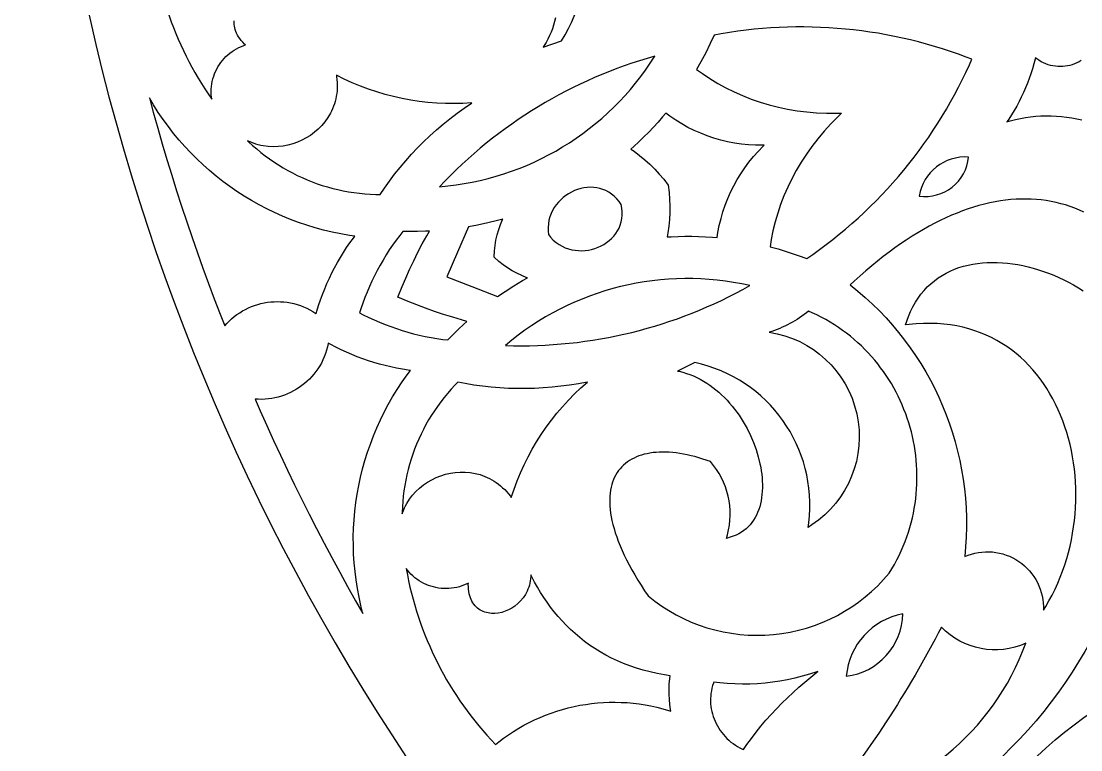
# Model space of a CAD drawing. Extents: x -550 to 550, y -550 to 550.
# Drawn here: x -286.9 to -150.1, y -157.1 to -63.1 of the extents above; entities that cross this region are included whole.
import ezdxf

# ---------------------------------------------------------------- set-up
doc = ezdxf.new("R2010")
doc.units = 0
doc.layers.add('LAYER_1', color=18, linetype='CONTINUOUS')
doc.layers.add('LAYER_10', color=4, linetype='CONTINUOUS')

msp = doc.modelspace()

# ---------------------------------------------------------------- linework, layer by layer
at = {"layer": 'LAYER_1'}
for points in [[(0, 550, 0.414214), (-550, 0, 0.414214), (0, -550, 0.414214), (550, 0, 0.414214)], [(-205.07, -67.6, 0.137208), (-232.85, -84.44, 0.237073)], [(-246.17, -70.03), (-246.14, -70.24), (-246.1, -70.61), (-246.07, -70.98), (-246.06, -71.35), (-246.07, -71.71), (-246.09, -72.07), (-246.13, -72.41), (-246.19, -72.76), (-246.26, -73.09), (-246.34, -73.42), (-246.44, -73.74), (-246.55, -74.06), (-246.67, -74.37), (-246.8, -74.67), (-246.95, -74.96), (-247.28, -75.52), (-247.65, -76.05), (-248.07, -76.55), (-248.52, -77), (-249, -77.42), (-249.52, -77.81), (-250.06, -78.15), (-250.62, -78.45), (-251.21, -78.7), (-251.81, -78.92), (-252.43, -79.08), (-253.06, -79.2), (-253.7, -79.27), (-254.34, -79.29), (-254.98, -79.25), (-255.62, -79.17), (-255.95, -79.1), (-256.26, -79.02), (-256.58, -78.93), (-256.89, -78.82), (-257.2, -78.7), (-257.51, -78.57), (-257.63, -78.51), (-257.5, -78.63), (-256.99, -79.11), (-256.46, -79.57), (-255.92, -80.01), (-255.37, -80.44), (-254.81, -80.86), (-254.23, -81.25), (-253.65, -81.63), (-253.06, -81.99), (-252.45, -82.34), (-251.84, -82.67), (-251.22, -82.98), (-250.59, -83.27), (-249.95, -83.55), (-249.3, -83.81), (-248.65, -84.05), (-247.99, -84.27), (-247.32, -84.47), (-246.65, -84.66), (-245.97, -84.82), (-245.29, -84.97), (-244.6, -85.1), (-243.91, -85.2), (-243.21, -85.29), (-242.5, -85.36), (-241.8, -85.41), (-241.09, -85.44), (-240.52, -85.44), (-239.98, -84.63), (-239.33, -83.72), (-238.66, -82.82), (-237.96, -81.94), (-237.23, -81.09), (-236.48, -80.25), (-235.71, -79.43), (-234.91, -78.64), (-234.09, -77.86), (-233.25, -77.11), (-232.39, -76.37), (-231.51, -75.66), (-230.6, -74.96), (-229.68, -74.29), (-228.74, -73.64), (-228.7, -73.61, -0.141193)], [(-164.56, -80.62, 0.38844), (-170.93, -85.64, 0.429262)], [(-224.36, -104.94, 0.137208), (-192.8, -97.21, 0.237073)], [(-171.27, -120.37), (-171.32, -119.75), (-171.38, -119.14), (-171.46, -118.52), (-171.56, -117.91), (-171.67, -117.31), (-171.8, -116.7), (-171.95, -116.1), (-172.11, -115.51), (-172.28, -114.92), (-172.47, -114.33), (-172.68, -113.75), (-172.9, -113.18), (-173.13, -112.61), (-173.38, -112.04), (-173.65, -111.49), (-173.93, -110.94), (-174.22, -110.4), (-174.53, -109.86), (-174.85, -109.33), (-175.19, -108.81), (-175.54, -108.3), (-175.91, -107.8), (-176.29, -107.31), (-176.68, -106.83), (-177.09, -106.36), (-177.51, -105.9), (-177.94, -105.44), (-178.39, -105), (-178.85, -104.58), (-179.32, -104.16), (-179.81, -103.75), (-180.31, -103.36), (-180.82, -102.98), (-181.34, -102.61), (-181.88, -102.26), (-182.43, -101.92), (-183, -101.59), (-183.57, -101.28), (-184.16, -100.98), (-184.76, -100.7), (-185.22, -100.5, -0.098951), (-190.31, -103.22, -0.687121), (-184.78, -128.09), (-185.28, -128.41), (-185.2, -127.83, 0.389309), (-199.91, -107.14), (-202.15, -108.23), (-201.93, -108.27), (-201.46, -108.39), (-200.99, -108.53), (-200.53, -108.68), (-200.08, -108.86), (-199.64, -109.06), (-199.2, -109.28), (-198.78, -109.52), (-198.36, -109.78), (-197.96, -110.05), (-197.56, -110.34), (-197.18, -110.64), (-196.8, -110.96), (-196.44, -111.29), (-196.08, -111.64), (-195.74, -112), (-195.41, -112.36), (-195.09, -112.75), (-194.78, -113.14), (-194.48, -113.54), (-194.19, -113.95), (-193.91, -114.36), (-193.65, -114.79), (-193.16, -115.66), (-192.72, -116.55), (-192.33, -117.45), (-192, -118.37), (-191.71, -119.29), (-191.49, -120.2), (-191.4, -120.66), (-191.32, -121.11), (-191.26, -121.56), (-191.22, -122.01), (-191.19, -122.45), (-191.17, -122.89), (-191.17, -123.32), (-191.19, -123.75), (-191.23, -124.17), (-191.28, -124.58), (-191.34, -124.98), (-191.43, -125.37), (-191.53, -125.75), (-191.65, -126.12), (-191.79, -126.48), (-191.94, -126.83), (-192.12, -127.16), (-192.31, -127.48), (-192.53, -127.78), (-192.76, -128.07), (-193.01, -128.35), (-193.29, -128.6), (-193.58, -128.83), (-193.89, -129.05), (-194.22, -129.24), (-194.57, -129.42), (-194.95, -129.57), (-195.33, -129.69), (-195.8, -129.85), (-195.68, -129.37, 0.248752), (-197.88, -119.93), (-198.87, -119.59), (-199.89, -119.28), (-200.39, -119.16), (-200.88, -119.05), (-201.36, -118.95), (-201.84, -118.87), (-202.3, -118.8), (-202.76, -118.75), (-203.21, -118.72), (-203.65, -118.7), (-204.08, -118.69), (-204.5, -118.71), (-204.9, -118.73), (-205.3, -118.77), (-205.69, -118.83), (-206.06, -118.9), (-206.42, -118.98), (-206.77, -119.08), (-207.11, -119.19), (-207.43, -119.32), (-207.75, -119.46), (-208.04, -119.62), (-208.33, -119.79), (-208.6, -119.97), (-208.86, -120.17), (-209.1, -120.38), (-209.33, -120.6), (-209.54, -120.84), (-209.74, -121.09), (-209.93, -121.35), (-210.1, -121.63), (-210.25, -121.93), (-210.39, -122.23), (-210.51, -122.56), (-210.62, -122.89), (-210.71, -123.24), (-210.78, -123.61), (-210.84, -123.99), (-210.87, -124.38), (-210.89, -124.79), (-210.89, -125.21), (-210.87, -125.65), (-210.83, -126.1), (-210.78, -126.56), (-210.7, -127.04), (-210.6, -127.54), (-210.48, -128.04), (-210.33, -128.57), (-210.17, -129.1), (-209.98, -129.65), (-209.78, -130.21), (-209.55, -130.79), (-209.29, -131.38), (-209.01, -131.99), (-208.71, -132.6), (-208.38, -133.23), (-208.03, -133.88), (-207.66, -134.54), (-207.26, -135.21), (-206.83, -135.89), (-206.38, -136.59), (-205.92, -137.27, 0.414412), (-174.82, -134.33), (-174.48, -133.78), (-174.14, -133.2), (-173.83, -132.62), (-173.54, -132.03), (-173.26, -131.44), (-173, -130.84), (-172.76, -130.24), (-172.54, -129.64), (-172.33, -129.03), (-172.14, -128.42), (-171.97, -127.81), (-171.82, -127.19), (-171.69, -126.58), (-171.57, -125.96), (-171.47, -125.34), (-171.38, -124.72), (-171.32, -124.09), (-171.27, -123.47), (-171.24, -122.85), (-171.22, -122.23), (-171.22, -121.61), (-171.24, -120.99)], [(-225.81, -122.44), (-225.53, -122.63), (-225.25, -122.84), (-224.97, -123.06), (-224.71, -123.29), (-224.45, -123.54), (-224.19, -123.81), (-223.95, -124.09), (-223.71, -124.38), (-223.59, -124.55, -0.141174), (-213.76, -109.66), (-213.81, -109.68), (-214.94, -109.88), (-216.07, -110.06), (-217.2, -110.2), (-218.33, -110.32), (-219.46, -110.41), (-220.58, -110.47), (-221.71, -110.5), (-222.84, -110.5), (-223.96, -110.47), (-225.08, -110.41), (-226.2, -110.32), (-227.32, -110.19), (-228.43, -110.04), (-229.54, -109.85), (-230.49, -109.66), (-230.89, -110.06), (-231.37, -110.58), (-231.84, -111.12), (-232.28, -111.66), (-232.71, -112.22), (-233.13, -112.79), (-233.53, -113.36), (-233.91, -113.95), (-234.27, -114.55), (-234.61, -115.15), (-234.94, -115.77), (-235.25, -116.39), (-235.55, -117.02), (-235.82, -117.66), (-236.08, -118.31), (-236.31, -118.96), (-236.53, -119.62), (-236.73, -120.29), (-236.92, -120.96), (-237.08, -121.63), (-237.22, -122.32), (-237.35, -123), (-237.46, -123.69), (-237.54, -124.38), (-237.61, -125.08), (-237.66, -125.78), (-237.68, -126.48), (-237.69, -126.66), (-237.64, -126.53), (-237.52, -126.22), (-237.39, -125.91), (-237.24, -125.62), (-237.08, -125.32), (-236.73, -124.78), (-236.34, -124.26), (-235.91, -123.78), (-235.44, -123.34), (-234.94, -122.94), (-234.41, -122.58), (-233.86, -122.26), (-233.28, -121.98), (-232.69, -121.75), (-232.08, -121.56), (-231.45, -121.42), (-230.82, -121.32), (-230.18, -121.28), (-229.54, -121.28), (-228.9, -121.34), (-228.26, -121.45), (-227.63, -121.61), (-227.32, -121.72), (-227.01, -121.83), (-226.7, -121.97), (-226.4, -122.11), (-226.11, -122.27)], [(-205.67, -147.08), (-206.57, -146.85), (-207.44, -146.59), (-208.28, -146.3), (-209.1, -145.99), (-209.89, -145.65), (-210.66, -145.28), (-211.4, -144.9), (-212.12, -144.49), (-212.82, -144.05), (-213.49, -143.6), (-214.14, -143.13), (-214.76, -142.63), (-215.37, -142.12), (-215.95, -141.59), (-216.5, -141.04), (-217.04, -140.48), (-217.56, -139.9), (-218.05, -139.31), (-218.52, -138.7), (-218.98, -138.08), (-219.41, -137.45), (-219.82, -136.8), (-220.22, -136.15), (-220.59, -135.48), (-220.95, -134.81), (-221.09, -134.53), (-221.09, -134.75), (-221.11, -135.04), (-221.15, -135.33), (-221.2, -135.6), (-221.26, -135.87), (-221.34, -136.13), (-221.44, -136.39), (-221.54, -136.64), (-221.78, -137.09), (-222.07, -137.52), (-222.39, -137.91), (-222.74, -138.26), (-223.13, -138.57), (-223.53, -138.84), (-223.95, -139.07), (-224.39, -139.25), (-224.83, -139.39), (-225.28, -139.48), (-225.72, -139.53), (-226.17, -139.52), (-226.6, -139.46), (-227.01, -139.36), (-227.22, -139.28), (-227.41, -139.19), (-227.6, -139.08), (-227.79, -138.96), (-227.96, -138.83), (-228.12, -138.68), (-228.28, -138.52), (-228.42, -138.34), (-228.56, -138.15), (-228.68, -137.94), (-228.79, -137.72), (-228.88, -137.49), (-228.96, -137.24), (-229.03, -136.98), (-229.08, -136.7), (-229.12, -136.41), (-229.14, -136.1), (-229.15, -135.78), (-229.14, -135.61), (-229.32, -135.7), (-229.64, -135.85), (-229.97, -135.97), (-230.3, -136.08), (-230.63, -136.16), (-230.97, -136.23), (-231.31, -136.28), (-231.64, -136.31), (-231.98, -136.32), (-232.32, -136.31), (-232.66, -136.29), (-232.99, -136.25), (-233.32, -136.19), (-233.65, -136.11), (-233.97, -136.02), (-234.29, -135.91), (-234.6, -135.79), (-234.9, -135.64), (-235.2, -135.48), (-235.49, -135.31), (-235.77, -135.12), (-236.04, -134.91), (-236.3, -134.69), (-236.55, -134.45), (-236.79, -134.2), (-237.01, -133.93), (-237.16, -133.73, 0.149194), (-225.64, -156.45), (-225.22, -156.11), (-224.59, -155.64), (-223.95, -155.18), (-223.3, -154.75), (-222.63, -154.34), (-221.96, -153.96), (-221.27, -153.59), (-220.58, -153.26), (-219.87, -152.94), (-219.16, -152.65), (-218.44, -152.38), (-217.71, -152.13), (-216.98, -151.91), (-216.24, -151.71), (-215.49, -151.53), (-214.74, -151.38), (-213.99, -151.26), (-213.23, -151.15), (-212.47, -151.07), (-211.7, -151.02), (-210.94, -150.99), (-210.17, -150.98), (-209.4, -151), (-208.63, -151.04), (-207.86, -151.11), (-207.1, -151.2), (-206.33, -151.32), (-205.57, -151.46), (-204.81, -151.63), (-204.05, -151.82), (-203.3, -152.04), (-202.99, -152.14), (-203.03, -151.94), (-203.12, -151.28), (-203.19, -150.62), (-203.22, -149.95), (-203.22, -149.29), (-203.2, -148.62), (-203.14, -147.95), (-203.09, -147.56), (-203.8, -147.46), (-204.75, -147.28)], [(-180.35, -147.63, 0.373494), (-173.04, -139.56, 0.334606)], [(-183.54, -164.89, 0.27476), (-157.17, -143.38, -0.315195), (-168.07, -141.29, -0.052682)]]:
    msp.add_lwpolyline(points, format="xyb", close=True, dxfattribs=at)
for points in [[(-217.89, -62.64), (-218, -63.11), (-218.13, -63.58), (-218.28, -64.04), (-218.46, -64.5), (-218.65, -64.94), (-218.86, -65.38), (-219.09, -65.81), (-219.35, -66.23), (-219.47, -66.41), (-217.12, -65.59, 0.389323), (-221.35, -40.57)], [(-270.18, -48.92, 0.149218), (-262.26, -73.14), (-262.3, -72.89), (-262.33, -72.54), (-262.34, -72.19), (-262.33, -71.85), (-262.3, -71.51), (-262.26, -71.17), (-262.19, -70.84), (-262.11, -70.51), (-262.01, -70.19), (-261.9, -69.87), (-261.77, -69.56), (-261.62, -69.26), (-261.46, -68.97), (-261.28, -68.68), (-261.09, -68.41), (-260.88, -68.14), (-260.66, -67.89), (-260.43, -67.64), (-260.18, -67.41), (-259.92, -67.2), (-259.65, -66.99), (-259.36, -66.8), (-259.07, -66.63), (-258.76, -66.47), (-258.44, -66.32), (-258.11, -66.2), (-257.92, -66.14), (-258.04, -66.02), (-258.27, -65.79), (-258.47, -65.56), (-258.65, -65.32), (-258.8, -65.09), (-258.94, -64.86), (-259.06, -64.62), (-259.16, -64.39), (-259.24, -64.16), (-259.3, -63.93), (-259.34, -63.7), (-259.37, -63.47), (-259.37, -63.24), (-259.36, -63.02)], [(-149.66, -87.73), (-150.25, -87.46), (-150.84, -87.22), (-151.44, -87), (-152.04, -86.8), (-152.66, -86.63), (-153.27, -86.48), (-153.9, -86.35), (-154.53, -86.24), (-155.17, -86.15), (-155.81, -86.09), (-156.46, -86.05), (-157.11, -86.03), (-157.77, -86.04), (-158.43, -86.06), (-159.1, -86.11), (-159.78, -86.18), (-160.46, -86.28), (-161.14, -86.39), (-161.83, -86.53), (-162.52, -86.69), (-163.22, -86.88), (-163.92, -87.08), (-164.63, -87.31), (-165.34, -87.56), (-166.05, -87.84), (-166.76, -88.13), (-167.48, -88.45), (-168.21, -88.79), (-168.93, -89.16), (-169.66, -89.55), (-170.39, -89.95), (-171.13, -90.39), (-171.86, -90.84), (-172.6, -91.32), (-173.34, -91.82), (-174.08, -92.34), (-174.83, -92.89), (-175.57, -93.45), (-176.32, -94.04), (-177.07, -94.66), (-177.81, -95.29), (-178.56, -95.95), (-179.31, -96.63), (-179.83, -97.12, -0.258887), (-165.06, -132.18, -0.555563), (-154.9, -139.1), (-154.6, -138.63), (-154.18, -137.9), (-153.78, -137.15), (-153.4, -136.39), (-153.05, -135.62), (-152.72, -134.84), (-152.42, -134.05), (-152.15, -133.26), (-151.89, -132.45), (-151.67, -131.64), (-151.46, -130.83), (-151.28, -130.01), (-151.13, -129.18), (-151, -128.35), (-150.89, -127.52), (-150.81, -126.69), (-150.75, -125.86), (-150.72, -125.03), (-150.71, -124.2), (-150.72, -123.37), (-150.75, -122.55), (-150.81, -121.73), (-150.9, -120.91), (-151, -120.1), (-151.13, -119.3), (-151.29, -118.5), (-151.46, -117.72), (-151.66, -116.94), (-151.88, -116.17), (-152.12, -115.42), (-152.39, -114.67), (-152.68, -113.94), (-152.99, -113.22), (-153.32, -112.52), (-153.68, -111.83), (-154.06, -111.16), (-154.45, -110.5), (-154.88, -109.86), (-155.32, -109.24), (-155.78, -108.65), (-156.27, -108.07), (-156.78, -107.51), (-157.31, -106.98), (-157.86, -106.46), (-158.43, -105.98), (-159.02, -105.51), (-159.63, -105.07), (-160.27, -104.66), (-160.92, -104.28), (-161.6, -103.92), (-162.3, -103.59), (-163.01, -103.29), (-163.75, -103.03), (-164.51, -102.79), (-165.29, -102.59), (-166.09, -102.41), (-166.91, -102.28), (-167.75, -102.17), (-168.62, -102.11), (-169.5, -102.08), (-170.4, -102.08), (-171.33, -102.13), (-172.7, -102.25), (-172.32, -101.19), (-172.05, -100.55), (-171.76, -99.94), (-171.43, -99.36), (-171.08, -98.82), (-170.71, -98.31), (-170.31, -97.83), (-169.89, -97.38), (-169.44, -96.96), (-168.98, -96.58), (-168.49, -96.22), (-167.99, -95.9), (-167.47, -95.6), (-166.93, -95.34), (-166.37, -95.1), (-165.8, -94.89), (-165.22, -94.71), (-164.63, -94.56), (-164.02, -94.44), (-163.4, -94.34), (-162.78, -94.27), (-162.14, -94.23), (-161.5, -94.21), (-160.86, -94.22), (-160.2, -94.26), (-159.54, -94.31), (-158.88, -94.39), (-158.22, -94.5), (-157.55, -94.63), (-156.88, -94.78), (-156.22, -94.96), (-155.55, -95.15), (-154.89, -95.37), (-154.23, -95.61), (-153.57, -95.87), (-152.92, -96.16), (-152.28, -96.46), (-151.64, -96.78), (-151.01, -97.12), (-150.39, -97.49), (-149.78, -97.87)], [(-148.05, -141.65, -0.208478), (-185.56, -172.5)], [(-172.5, -185.56, -0.208481), (-141.65, -148.05)]]:
    msp.add_lwpolyline(points, format="xyb", dxfattribs=at)
for points in [[(-189.53, -88.98), (-189.82, -90.12), (-190.05, -91.27), (-190.19, -92.19), (-189.13, -92.48), (-187.85, -92.87), (-186.57, -93.3), (-185.45, -93.72), (-184.68, -93.19), (-183.8, -92.56), (-182.94, -91.92), (-182.09, -91.26), (-181.26, -90.58), (-180.43, -89.9), (-179.62, -89.2), (-178.82, -88.48), (-178.04, -87.76), (-177.27, -87.01), (-176.51, -86.26), (-175.77, -85.49), (-175.04, -84.71), (-174.32, -83.92), (-173.62, -83.11), (-172.93, -82.3), (-172.26, -81.47), (-171.6, -80.63), (-170.96, -79.78), (-170.33, -78.91), (-169.71, -78.04), (-169.12, -77.15), (-168.53, -76.25), (-167.97, -75.35), (-167.42, -74.43), (-166.88, -73.5), (-166.36, -72.56), (-165.86, -71.61), (-165.37, -70.66), (-164.9, -69.69), (-164.45, -68.71), (-164.13, -67.98), (-164.87, -67.7), (-165.88, -67.33), (-166.9, -66.98), (-167.92, -66.64), (-168.95, -66.33), (-169.98, -66.03), (-171.01, -65.75), (-172.05, -65.49), (-173.09, -65.25), (-174.14, -65.03), (-175.19, -64.83), (-176.24, -64.64), (-177.29, -64.47), (-178.35, -64.33), (-179.41, -64.2), (-180.47, -64.09), (-181.54, -64), (-182.6, -63.92), (-183.67, -63.87), (-184.74, -63.83), (-185.81, -63.82), (-186.87, -63.82), (-187.94, -63.84), (-189.01, -63.88), (-190.08, -63.94), (-191.15, -64.02), (-192.22, -64.11), (-193.29, -64.23), (-194.35, -64.37), (-195.42, -64.52), (-196.48, -64.69), (-197.4, -64.86), (-197.9, -65.95), (-198.5, -67.16), (-199.13, -68.34), (-199.68, -69.3), (-198.93, -69.84), (-197.95, -70.49), (-196.94, -71.1), (-195.9, -71.67), (-194.83, -72.19), (-193.74, -72.68), (-192.62, -73.12), (-191.48, -73.51), (-190.31, -73.86), (-189.12, -74.17), (-187.92, -74.42), (-186.69, -74.63), (-185.45, -74.79), (-184.19, -74.9), (-182.91, -74.95), (-180.97, -74.96), (-182.34, -76.34), (-183.2, -77.28), (-184.01, -78.25), (-184.78, -79.24), (-185.5, -80.25), (-186.17, -81.28), (-186.8, -82.34), (-187.38, -83.41), (-187.91, -84.5), (-188.39, -85.6), (-188.82, -86.72), (-189.2, -87.84)], [(-249.99, -89.42), (-251.06, -89.05), (-252.11, -88.66), (-253.15, -88.23), (-254.17, -87.78), (-255.17, -87.29), (-256.16, -86.77), (-257.13, -86.23), (-258.08, -85.65), (-259.02, -85.05), (-259.93, -84.42), (-260.83, -83.76), (-261.7, -83.07), (-262.55, -82.36), (-263.38, -81.62), (-264.19, -80.86), (-264.98, -80.07), (-265.74, -79.26), (-266.47, -78.42), (-267.19, -77.56), (-267.87, -76.68), (-268.53, -75.77), (-269.17, -74.84), (-269.77, -73.89), (-270.32, -72.98), (-269.81, -74.83), (-269.24, -76.87), (-268.65, -78.9), (-268.05, -80.92), (-267.43, -82.95), (-266.8, -84.96), (-266.15, -86.97), (-265.48, -88.98), (-264.8, -90.98), (-264.11, -92.97), (-263.4, -94.96), (-262.68, -96.94), (-261.94, -98.91), (-261.19, -100.88), (-260.59, -102.4), (-260.32, -102.1), (-260.02, -101.78), (-259.7, -101.48), (-259.36, -101.2), (-259.02, -100.94), (-258.66, -100.7), (-258.29, -100.47), (-257.92, -100.27), (-257.53, -100.08), (-257.14, -99.91), (-256.73, -99.76), (-256.33, -99.63), (-255.91, -99.52), (-255.5, -99.43), (-255.07, -99.36), (-254.65, -99.31), (-254.22, -99.28), (-253.79, -99.27), (-253.37, -99.28), (-252.94, -99.31), (-252.51, -99.36), (-252.08, -99.43), (-251.66, -99.53), (-251.24, -99.64), (-250.82, -99.78), (-250.41, -99.94), (-250.01, -100.12), (-249.61, -100.33), (-249.22, -100.55), (-248.84, -100.8), (-248.79, -100.84), (-248.69, -100.49), (-248.47, -99.76), (-248.22, -99.05), (-247.96, -98.34), (-247.68, -97.63), (-247.39, -96.94), (-247.08, -96.25), (-246.75, -95.57), (-246.4, -94.9), (-246.04, -94.24), (-245.66, -93.58), (-245.26, -92.94), (-244.85, -92.3), (-244.42, -91.68), (-243.98, -91.07), (-243.8, -90.83), (-244.48, -90.74), (-245.6, -90.54), (-246.72, -90.31), (-247.82, -90.05), (-248.91, -89.75)], [(-203.35, -84.23), (-203.22, -85.17), (-203.15, -86.04), (-203.11, -86.92), (-203.11, -87.79), (-203.16, -88.67), (-203.24, -89.54), (-203.37, -90.41), (-203.46, -90.92), (-202.94, -90.89), (-202.06, -90.85), (-201.18, -90.84), (-200.29, -90.84), (-199.41, -90.86), (-198.52, -90.9), (-197.64, -90.96), (-197.01, -91.01), (-196.91, -90.36), (-196.74, -89.45), (-196.52, -88.56), (-196.27, -87.69), (-195.98, -86.82), (-195.65, -85.98), (-195.28, -85.14), (-194.87, -84.33), (-194.43, -83.53), (-193.96, -82.76), (-193.45, -82), (-192.91, -81.27), (-192.33, -80.56), (-191.72, -79.88), (-191.08, -79.22), (-190.94, -79.09), (-191.13, -79.09), (-192.05, -79.08), (-192.96, -79.03), (-193.87, -78.94), (-194.77, -78.8), (-195.67, -78.63), (-196.55, -78.42), (-197.43, -78.17), (-198.29, -77.88), (-199.14, -77.55), (-199.97, -77.18), (-200.79, -76.78), (-201.59, -76.34), (-202.37, -75.86), (-203.13, -75.35), (-203.66, -74.95), (-204.07, -75.44), (-204.65, -76.1), (-205.25, -76.76), (-205.86, -77.4), (-206.48, -78.02), (-207.12, -78.63), (-207.77, -79.23), (-208.16, -79.58), (-207.73, -79.87), (-207.03, -80.4), (-206.35, -80.96), (-205.7, -81.54), (-205.08, -82.16), (-204.49, -82.81), (-203.92, -83.48)], [(-209.69, -89.78), (-209.53, -89.39), (-209.41, -88.99), (-209.33, -88.56), (-209.29, -88.13), (-209.29, -87.67), (-209.34, -87.2), (-209.43, -86.75), (-209.68, -86.37), (-209.98, -86), (-210.3, -85.68), (-210.64, -85.39), (-211, -85.15), (-211.37, -84.95), (-211.76, -84.79), (-212.15, -84.67), (-212.55, -84.59), (-212.96, -84.54), (-213.38, -84.52), (-213.8, -84.54), (-214.21, -84.6), (-214.62, -84.68), (-215.03, -84.8), (-215.43, -84.95), (-215.82, -85.13), (-216.2, -85.34), (-216.56, -85.57), (-216.9, -85.84), (-217.22, -86.12), (-217.52, -86.44), (-217.8, -86.77), (-218.05, -87.13), (-218.27, -87.51), (-218.45, -87.91), (-218.61, -88.33), (-218.73, -88.77), (-218.81, -89.23), (-218.84, -89.7), (-218.84, -90.19), (-218.8, -90.63), (-218.52, -90.97), (-218.17, -91.32), (-217.81, -91.63), (-217.43, -91.89), (-217.04, -92.12), (-216.63, -92.31), (-216.22, -92.46), (-215.79, -92.57), (-215.37, -92.65), (-214.93, -92.69), (-214.5, -92.7), (-214.07, -92.68), (-213.64, -92.62), (-213.22, -92.53), (-212.8, -92.41), (-212.4, -92.26), (-212.01, -92.09), (-211.64, -91.88), (-211.29, -91.65), (-210.96, -91.4), (-210.65, -91.12), (-210.36, -90.81), (-210.11, -90.49), (-209.88, -90.14)], [(-231.9, -96.06), (-228.7, -97.31), (-225.37, -98.63), (-224.4, -97.96), (-223.28, -97.24), (-222.14, -96.56), (-221.52, -96.22), (-221.6, -96.19), (-222.25, -95.92), (-222.88, -95.62), (-223.49, -95.29), (-224.08, -94.92), (-224.66, -94.52), (-225.2, -94.09), (-225.82, -93.54), (-225.77, -92.71), (-225.69, -92.02), (-225.57, -91.33), (-225.41, -90.65), (-225.22, -89.98), (-224.98, -89.33), (-224.71, -88.68), (-224.68, -88.61), (-225.36, -88.8), (-226.64, -89.12), (-227.94, -89.4), (-229.1, -89.62), (-230.52, -92.91)], [(-236.22, -103.41), (-235.47, -103.59), (-234.72, -103.76), (-233.96, -103.9), (-233.2, -104.03), (-232.44, -104.15), (-231.8, -104.22), (-231.19, -103.59), (-230.47, -102.87), (-229.73, -102.17), (-229.35, -101.82), (-230.01, -101.64), (-231.16, -101.3), (-232.33, -100.93), (-233.49, -100.54), (-234.65, -100.12), (-235.79, -99.69), (-236.91, -99.25), (-238.26, -98.69), (-237.7, -97.34), (-237.22, -96.23), (-236.72, -95.12), (-236.19, -94.01), (-235.65, -92.91), (-235.08, -91.83), (-234.51, -90.77), (-234.17, -90.18), (-234.69, -90.2), (-235.7, -90.23), (-236.72, -90.23), (-237.61, -90.21), (-238, -90.72), (-238.46, -91.34), (-238.91, -91.97), (-239.34, -92.6), (-239.75, -93.25), (-240.15, -93.91), (-240.53, -94.58), (-240.9, -95.26), (-241.25, -95.94), (-241.59, -96.63), (-241.91, -97.33), (-242.21, -98.04), (-242.5, -98.76), (-242.77, -99.48), (-243.02, -100.21), (-243.18, -100.73), (-242.7, -100.98), (-242, -101.32), (-241.3, -101.64), (-240.59, -101.94), (-239.88, -102.23), (-239.16, -102.5), (-238.43, -102.75), (-237.7, -102.99), (-236.96, -103.21)], [(-245.75, -134.18), (-244.73, -136.03), (-243.7, -137.88), (-242.75, -139.54), (-243.01, -138.51), (-243.25, -137.41), (-243.46, -136.3), (-243.63, -135.2), (-243.77, -134.09), (-243.88, -132.98), (-243.95, -131.86), (-243.98, -130.75), (-243.99, -129.64), (-243.95, -128.52), (-243.89, -127.42), (-243.79, -126.31), (-243.66, -125.21), (-243.49, -124.11), (-243.29, -123.01), (-243.06, -121.93), (-242.79, -120.85), (-242.49, -119.77), (-242.16, -118.71), (-241.79, -117.66), (-241.39, -116.61), (-240.96, -115.58), (-240.5, -114.55), (-240, -113.54), (-239.47, -112.55), (-238.91, -111.56), (-238.32, -110.6), (-237.69, -109.64), (-237.03, -108.71), (-236.62, -108.16), (-236.91, -108.12), (-237.66, -108), (-238.4, -107.86), (-239.14, -107.71), (-239.88, -107.53), (-240.61, -107.34), (-241.33, -107.13), (-242.05, -106.9), (-242.77, -106.65), (-243.48, -106.38), (-244.18, -106.1), (-244.87, -105.8), (-245.56, -105.48), (-246.24, -105.15), (-246.91, -104.8), (-247.23, -104.62), (-247.24, -104.68), (-247.33, -105.13), (-247.44, -105.56), (-247.58, -105.99), (-247.74, -106.4), (-247.92, -106.8), (-248.11, -107.2), (-248.33, -107.57), (-248.56, -107.94), (-248.81, -108.29), (-249.07, -108.63), (-249.36, -108.96), (-249.65, -109.27), (-249.96, -109.56), (-250.29, -109.84), (-250.62, -110.11), (-250.97, -110.35), (-251.33, -110.59), (-251.7, -110.8), (-252.08, -111), (-252.47, -111.17), (-252.87, -111.33), (-253.27, -111.47), (-253.69, -111.59), (-254.11, -111.69), (-254.53, -111.78), (-254.96, -111.83), (-255.39, -111.87), (-255.83, -111.89), (-256.27, -111.88), (-256.68, -111.86), (-256.02, -113.36), (-255.16, -115.28), (-254.29, -117.2), (-253.4, -119.11), (-252.49, -121.02), (-251.57, -122.92), (-250.64, -124.81), (-249.69, -126.7), (-248.73, -128.58), (-247.75, -130.45), (-246.76, -132.32)], [(-197.49, -148.51), (-197.6, -148.84), (-197.69, -149.17), (-197.76, -149.51), (-197.82, -149.84), (-197.85, -150.18), (-197.87, -150.51), (-197.87, -150.85), (-197.86, -151.18), (-197.83, -151.52), (-197.78, -151.85), (-197.71, -152.18), (-197.63, -152.5), (-197.53, -152.82), (-197.42, -153.14), (-197.29, -153.45), (-197.15, -153.75), (-196.99, -154.05), (-196.82, -154.34), (-196.63, -154.63), (-196.43, -154.9), (-196.22, -155.17), (-195.99, -155.42), (-195.75, -155.67), (-195.5, -155.9), (-195.24, -156.12), (-194.96, -156.33), (-194.67, -156.53), (-194.38, -156.71), (-194.07, -156.88), (-193.75, -157.03), (-193.62, -157.09), (-193.19, -156.45), (-192.6, -155.65), (-192, -154.85), (-191.37, -154.08), (-190.72, -153.32), (-190.06, -152.57), (-189.37, -151.84), (-188.66, -151.12), (-187.94, -150.42), (-187.21, -149.73), (-186.46, -149.06), (-185.7, -148.39), (-184.93, -147.75), (-184.14, -147.12), (-184.01, -147.01), (-184.14, -147.06), (-185.08, -147.36), (-186.03, -147.64), (-186.98, -147.88), (-187.94, -148.09), (-188.91, -148.27), (-189.87, -148.41), (-190.84, -148.52), (-191.82, -148.6), (-192.79, -148.65), (-193.76, -148.66), (-194.74, -148.63), (-195.71, -148.57), (-196.68, -148.48), (-197.43, -148.38)]]:
    msp.add_lwpolyline(points, close=True, dxfattribs=at)
msp.add_lwpolyline([(-150.03, -68.16), (-150.3, -68.32), (-150.58, -68.46), (-150.87, -68.59), (-151.17, -68.69), (-151.47, -68.78), (-151.78, -68.85), (-152.09, -68.9), (-152.41, -68.93), (-152.72, -68.94), (-153.04, -68.93), (-153.35, -68.9), (-153.67, -68.85), (-153.98, -68.78), (-154.29, -68.69), (-154.6, -68.58), (-154.9, -68.45), (-155.19, -68.3), (-155.48, -68.12), (-155.76, -67.92), (-155.93, -67.78), (-155.98, -67.97), (-156.14, -68.6), (-156.32, -69.23), (-156.52, -69.85), (-156.74, -70.46), (-156.97, -71.08), (-157.21, -71.68), (-157.47, -72.28), (-157.75, -72.87), (-158.04, -73.45), (-158.35, -74.03), (-158.68, -74.59), (-159.02, -75.15), (-159.37, -75.7), (-159.62, -76.08), (-159.17, -75.94), (-158.52, -75.77), (-157.87, -75.62), (-157.22, -75.5), (-156.56, -75.41), (-155.89, -75.35), (-155.23, -75.3), (-154.56, -75.29), (-153.9, -75.3), (-153.23, -75.33), (-152.57, -75.38), (-151.9, -75.46), (-151.24, -75.56), (-150.59, -75.68), (-149.93, -75.82)], dxfattribs=at)
at = {"layer": 'LAYER_10'}
for points in [[(-485, 0, 0.414214), (0, -485, 0.414214), (485, 0, 0.414214), (0, 485, 0.414214)], [(355, 0, 0.414214), (0, 355, 0.414214), (-355, 0, 0.414214), (0, -355, 0.414214)], [(-285, 0, 0.414214), (0, -285, 0.414214), (285, 0, 0.414214), (0, 285, 0.414214)]]:
    msp.add_lwpolyline(points, format="xyb", close=True, dxfattribs=at)

doc.saveas('drawing.dxf')
